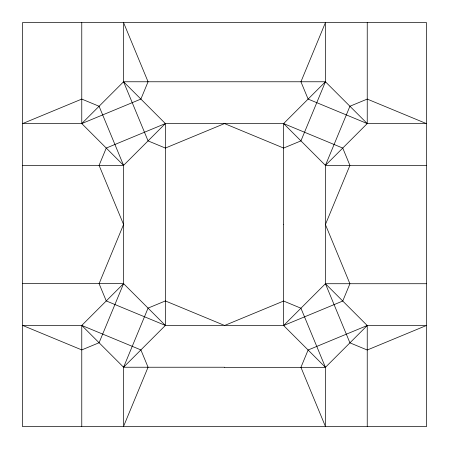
<?xml version="1.0" encoding="UTF-8"?>
<svg xmlns="http://www.w3.org/2000/svg" width="449" height="449" viewBox="0 0 449 449"><rect width="100%" height="100%" fill="white"/><g stroke="black" fill="none" stroke-linecap="round" stroke-linejoin="round"><path stroke-width="0.67" d="M123.576 283.622L99.083 342.744L81.769 349.917L22.641 325.43L22.641 22.45L426.359 22.45L426.55 426.55L22.45 426.55L22.641 325.43L81.769 325.43L140.891 349.917L148.063 367.237L123.576 426.359L123.576 367.237L148.063 308.109L165.378 300.937L224.5 325.43L165.378 325.43L106.256 300.937L99.083 283.622L123.576 224.5L99.083 165.378L106.256 148.063L165.378 123.576L283.622 123.576L342.744 148.063L349.917 165.378L325.43 224.5L325.43 165.378L349.917 106.256L367.237 99.083L426.359 123.576L367.237 123.576L308.109 99.083L300.937 81.769L325.43 22.641L325.43 81.769L300.937 140.891L283.622 148.063L224.5 123.576L165.378 148.063L148.063 140.891L123.576 81.769L123.576 22.641L148.063 81.769L140.891 99.083L81.769 123.576L22.641 123.576L81.769 99.083L99.083 106.256L123.576 165.378L123.576 283.622L165.378 325.43L123.576 367.237L81.769 325.43L123.576 283.622L22.641 283.622M123.576 81.769L165.378 123.576L123.576 165.378L81.769 123.576L123.576 81.769L325.43 81.769L367.237 123.576L325.43 165.378L283.622 123.576L325.43 81.769M325.43 283.723L367.237 325.525L325.43 367.333L283.622 325.525L342.744 301.038L349.917 283.723L325.43 224.595L325.43 283.723L349.917 342.84L367.237 350.012L426.359 325.525L367.237 325.525L308.109 350.012L300.937 367.333L325.43 426.455L325.43 367.333L300.937 308.21L283.622 301.038L224.5 325.525L283.622 325.525L325.43 283.723L426.359 283.723M22.641 165.378L123.576 165.378M325.43 165.378L426.359 165.378M123.576 367.237L224.5 367.237M224.5 367.333L325.43 367.333M367.237 22.641L367.237 123.576M367.237 325.525L367.237 426.455M283.622 123.576L283.622 224.5M283.622 224.595L283.622 325.525M165.378 123.576L165.378 325.43M81.769 22.641L81.769 123.576M81.769 325.43L81.769 426.359"/></g></svg>
